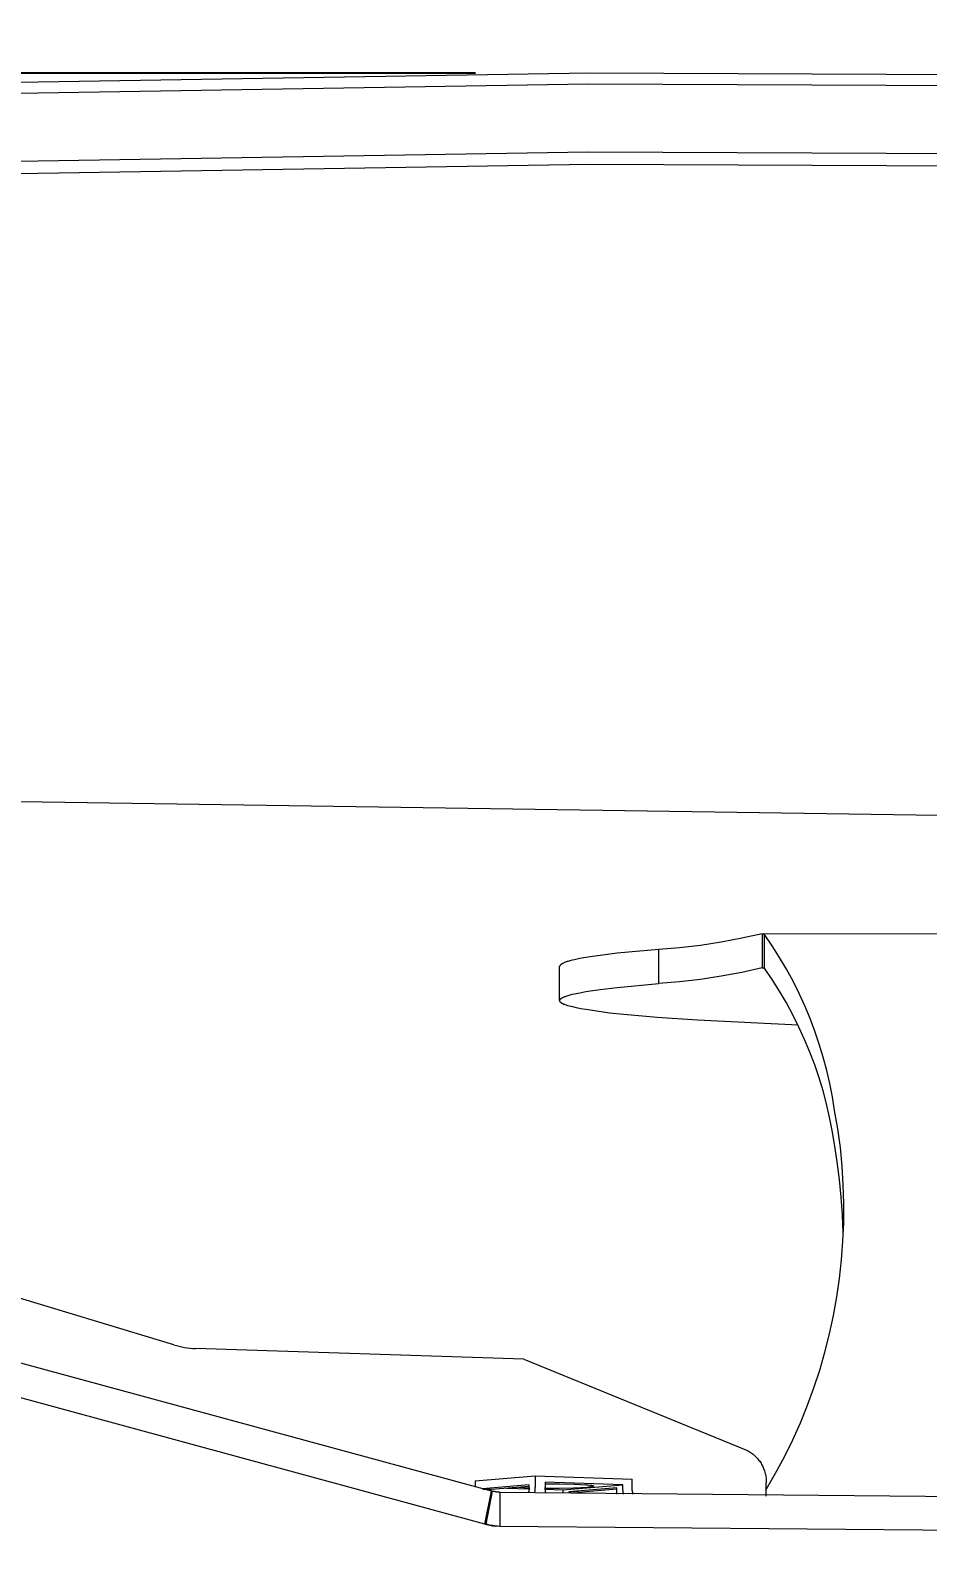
# Model space of a CAD drawing. Header units: millimetres. Extents: x 492 to 7139, y 278 to 5201.
# Drawn here: x 1459.7 to 1538.3, y 4901.3 to 5035.9 of the extents above; entities that cross this region are included whole.
import ezdxf

# ---------------------------------------------------------------- set-up
doc = ezdxf.new("R2010")
doc.units = ezdxf.units.MM
doc.layers.add('ZANO_R', color=7, linetype='Continuous', lineweight=0)
doc.layers.add('ZANO_W', color=1, linetype='Continuous', lineweight=0)
doc.styles.get("Standard").update_dxf_attribs({"font": 'arial.ttf'})
doc.dimstyles.new('pl i ang', dxfattribs={"dimtxt": 50, "dimasz": 50, "dimexe": 1.25, "dimexo": 0.625, "dimgap": 10, "dimtad": 1, "dimtoh": 1, "dimtxsty": 'Standard', "dimcen": 2.5, "dimclrd": 1, "dimclre": 1, "dimclrt": 1, "dimadec": 0, "dimazin": 0, "dimtfac": 1, "dimtmove": 0, "dimatfit": 3, "dimfxl": 1, "dimarcsym": 1})

# ---------------------------------------------------------------- blocks, each defined once
blk = doc.blocks.new('*D388')
at = {"layer": 'ZANO_W', "color": 1, "lineweight": -2}
for p, q in [((1498.7, 5032.17), (538.56, 5032.17)), ((548.56, 4992.17), (548.56, 2405.63)), ((1493.86, 2365.63), (538.56, 2365.63))]:
    blk.add_line(p, q, dxfattribs=at)
at = {"layer": 'ZANO_W', "color": 1}
for points in [[(555.23, 4992.17), (541.9, 4992.17), (548.56, 5032.17)], [(541.9, 2405.63), (555.23, 2405.63), (548.56, 2365.63)]]:
    blk.add_solid(points, dxfattribs=at)
at = {"layer": 'ZANO_W', "color": 1, "insert": (518.14, 3698.9), "char_height": 40, "attachment_point": 5, "rotation": 90}
blk.add_mtext('2667', dxfattribs=at)
blk = doc.blocks.new('*D400')
at = {"layer": 'ZANO_W', "color": 1, "lineweight": -2}
for p, q in [((1022.57, 5006.72), (1022.57, 5153.88)), ((2122.57, 5006.75), (2122.57, 5153.88)), ((1062.57, 5143.88), (2082.57, 5143.88))]:
    blk.add_line(p, q, dxfattribs=at)
at = {"layer": 'ZANO_W', "color": 1}
for points in [[(1062.57, 5150.55), (1062.57, 5137.22), (1022.57, 5143.88)], [(2082.57, 5137.22), (2082.57, 5150.55), (2122.57, 5143.88)]]:
    blk.add_solid(points, dxfattribs=at)
at = {"layer": 'ZANO_W', "color": 1, "insert": (1572.57, 5174.31), "char_height": 40, "attachment_point": 5}
blk.add_mtext('1100', dxfattribs=at)

msp = doc.modelspace()

# ---------------------------------------------------------------- linework, layer by layer
at = {"layer": 'ZANO_R'}
for p, q in [((1312, 5027.99), (1508.59, 5031.23)), ((1508.7, 5032.17), (1312.48, 5028.94)), ((1508.59, 5031.23), (1730.81, 5030.21)), ((1730.53, 5031.15), (1508.7, 5032.17)), ((1508.59, 5025.24), (1312, 5022)), ((1730.81, 5024.21), (1508.59, 5025.24)), ((1312.48, 5020.95), (1508.7, 5024.18)), ((1508.7, 5024.18), (1730.53, 5023.16)), ((1472.23, 4920.55), (1245.25, 4989.42)), ((1542.87, 4966.96), (1307.66, 4970.48)), ((1520.26, 4955.9), (1518.44, 4955.62)), ((1522.08, 4956.24), (1520.26, 4955.9)), ((1523.87, 4956.64), (1522.08, 4956.24)), ((1523.87, 4956.64), (1524.07, 4956.56)), ((1523.87, 4956.64), (1523.87, 4953.65)), ((1523.95, 4956.65), (1558.83, 4956.6)), ((1524.05, 4953.61), (1524.07, 4956.56)), ((1524.75, 4955.57), (1524.07, 4956.56)), ((1508.39, 4954.55), (1507.85, 4954.46)), ((1508.98, 4954.65), (1508.39, 4954.55)), ((1509.64, 4954.74), (1508.98, 4954.65)), ((1511.14, 4954.92), (1509.64, 4954.74)), ((1514.78, 4955.25), (1511.14, 4954.92)), ((1516.61, 4955.4), (1514.78, 4955.25)), ((1514.78, 4952.26), (1514.78, 4955.25)), ((1518.44, 4955.62), (1516.61, 4955.4)), ((1525.39, 4954.56), (1524.75, 4955.57)), ((1526, 4953.53), (1525.39, 4954.56)), ((1506.1, 4953.79), (1506.09, 4953.78)), ((1506.09, 4953.78), (1506.09, 4953.77)), ((1506.09, 4953.77), (1506.09, 4953.77)), ((1506.09, 4953.77), (1506.09, 4953.76)), ((1506.09, 4950.79), (1506.09, 4953.76)), ((1506.11, 4953.82), (1506.1, 4953.82)), ((1506.1, 4953.82), (1506.1, 4953.81)), ((1506.1, 4953.81), (1506.1, 4953.8)), ((1506.1, 4953.8), (1506.1, 4953.8)), ((1506.1, 4953.8), (1506.1, 4953.79)), ((1506.1, 4953.79), (1506.1, 4953.79)), ((1506.12, 4953.84), (1506.11, 4953.84)), ((1506.11, 4953.84), (1506.11, 4953.83)), ((1506.11, 4953.83), (1506.11, 4953.82)), ((1506.13, 4953.86), (1506.12, 4953.86)), ((1506.12, 4953.86), (1506.12, 4953.85)), ((1506.12, 4953.85), (1506.12, 4953.84)), ((1506.14, 4953.87), (1506.13, 4953.87)), ((1506.13, 4953.87), (1506.13, 4953.86)), ((1506.15, 4953.89), (1506.14, 4953.88)), ((1506.14, 4953.88), (1506.14, 4953.87)), ((1506.16, 4953.9), (1506.15, 4953.89)), ((1506.15, 4953.89), (1506.15, 4953.89)), ((1506.17, 4953.91), (1506.16, 4953.9)), ((1506.18, 4953.92), (1506.17, 4953.91)), ((1506.17, 4953.91), (1506.17, 4953.91)), ((1506.19, 4953.92), (1506.18, 4953.92)), ((1506.2, 4953.94), (1506.19, 4953.93)), ((1506.19, 4953.93), (1506.19, 4953.92)), ((1506.22, 4953.95), (1506.2, 4953.94)), ((1506.24, 4953.96), (1506.22, 4953.95)), ((1506.26, 4953.98), (1506.24, 4953.96)), ((1506.27, 4953.99), (1506.26, 4953.98)), ((1506.3, 4954), (1506.27, 4953.99)), ((1506.32, 4954.01), (1506.3, 4954)), ((1506.34, 4954.03), (1506.32, 4954.01)), ((1506.37, 4954.04), (1506.34, 4954.03)), ((1506.42, 4954.06), (1506.37, 4954.04)), ((1506.47, 4954.09), (1506.42, 4954.06)), ((1506.53, 4954.11), (1506.47, 4954.09)), ((1506.6, 4954.14), (1506.53, 4954.11)), ((1506.67, 4954.16), (1506.6, 4954.14)), ((1506.74, 4954.19), (1506.67, 4954.16)), ((1506.82, 4954.21), (1506.74, 4954.19)), ((1506.99, 4954.26), (1506.82, 4954.21)), ((1507.18, 4954.31), (1506.99, 4954.26)), ((1507.39, 4954.36), (1507.18, 4954.31)), ((1507.85, 4954.46), (1507.39, 4954.36)), ((1522.08, 4953.24), (1520.26, 4952.9)), ((1523.87, 4953.65), (1522.08, 4953.24)), ((1523.87, 4953.65), (1523.88, 4953.65)), ((1523.88, 4953.65), (1523.89, 4953.65)), ((1523.89, 4953.65), (1523.9, 4953.65)), ((1523.9, 4953.65), (1523.9, 4953.65)), ((1523.9, 4953.65), (1523.91, 4953.65)), ((1523.91, 4953.65), (1523.92, 4953.65)), ((1523.92, 4953.65), (1523.93, 4953.65)), ((1523.93, 4953.65), (1523.94, 4953.65)), ((1523.94, 4953.65), (1523.94, 4953.65)), ((1523.94, 4953.65), (1523.95, 4953.65)), ((1523.95, 4953.65), (1523.96, 4953.65)), ((1523.96, 4953.65), (1523.97, 4953.65)), ((1523.97, 4953.65), (1523.98, 4953.64)), ((1523.98, 4953.64), (1523.98, 4953.64)), ((1523.98, 4953.64), (1523.99, 4953.64)), ((1523.99, 4953.64), (1524, 4953.64)), ((1524, 4953.64), (1524.01, 4953.63)), ((1524.01, 4953.63), (1524.01, 4953.63)), ((1524.01, 4953.63), (1524.02, 4953.63)), ((1524.02, 4953.63), (1524.03, 4953.62)), ((1524.03, 4953.62), (1524.03, 4953.62)), ((1524.03, 4953.62), (1524.04, 4953.61)), ((1524.04, 4953.61), (1524.05, 4953.61)), ((1524.05, 4953.61), (1524.05, 4953.61)), ((1524.73, 4952.62), (1524.05, 4953.61)), ((1526.57, 4952.47), (1526, 4953.53)), ((1509.64, 4951.75), (1511.14, 4951.93)), ((1511.14, 4951.93), (1514.78, 4952.26)), ((1516.61, 4952.41), (1514.78, 4952.26)), ((1518.44, 4952.62), (1516.61, 4952.41)), ((1520.26, 4952.9), (1518.44, 4952.62)), ((1525.37, 4951.6), (1524.73, 4952.62)), ((1527.1, 4951.4), (1526.57, 4952.47)), ((1506.09, 4950.78), (1506.1, 4950.79)), ((1506.09, 4950.77), (1506.09, 4950.78)), ((1506.09, 4950.77), (1506.09, 4950.77)), ((1506.09, 4950.75), (1506.09, 4950.76)), ((1506.09, 4950.76), (1506.09, 4950.76)), ((1506.1, 4950.75), (1506.09, 4950.75)), ((1506.1, 4950.82), (1506.11, 4950.83)), ((1506.1, 4950.81), (1506.1, 4950.82)), ((1506.1, 4950.82), (1506.1, 4950.82)), ((1506.1, 4950.8), (1506.1, 4950.81)), ((1506.1, 4950.79), (1506.1, 4950.8)), ((1506.1, 4950.8), (1506.1, 4950.8)), ((1506.1, 4950.79), (1506.1, 4950.79)), ((1506.1, 4950.74), (1506.1, 4950.75)), ((1506.1, 4950.73), (1506.1, 4950.74)), ((1506.1, 4950.74), (1506.1, 4950.74)), ((1506.1, 4950.72), (1506.1, 4950.73)), ((1506.1, 4950.73), (1506.1, 4950.73)), ((1506.1, 4950.71), (1506.1, 4950.72)), ((1506.1, 4950.72), (1506.1, 4950.72)), ((1506.11, 4950.71), (1506.1, 4950.71)), ((1506.11, 4950.84), (1506.12, 4950.85)), ((1506.11, 4950.83), (1506.11, 4950.84)), ((1506.11, 4950.84), (1506.11, 4950.84)), ((1506.11, 4950.7), (1506.11, 4950.71)), ((1506.11, 4950.69), (1506.11, 4950.7)), ((1506.11, 4950.7), (1506.11, 4950.7)), ((1506.12, 4950.69), (1506.11, 4950.69)), ((1506.12, 4950.85), (1506.13, 4950.86)), ((1506.12, 4950.85), (1506.12, 4950.85)), ((1506.12, 4950.68), (1506.12, 4950.69)), ((1506.13, 4950.67), (1506.12, 4950.68)), ((1506.12, 4950.68), (1506.12, 4950.68)), ((1506.13, 4950.87), (1506.14, 4950.88)), ((1506.13, 4950.86), (1506.13, 4950.87)), ((1506.13, 4950.87), (1506.13, 4950.87)), ((1506.13, 4950.66), (1506.13, 4950.67)), ((1506.13, 4950.67), (1506.13, 4950.67)), ((1506.14, 4950.66), (1506.13, 4950.66)), ((1506.14, 4950.88), (1506.14, 4950.89)), ((1506.14, 4950.89), (1506.15, 4950.89)), ((1506.14, 4950.65), (1506.14, 4950.66)), ((1506.15, 4950.64), (1506.14, 4950.65)), ((1506.14, 4950.65), (1506.14, 4950.65)), ((1506.15, 4950.89), (1506.16, 4950.9)), ((1506.16, 4950.63), (1506.15, 4950.64)), ((1506.15, 4950.64), (1506.15, 4950.64)), ((1506.16, 4950.9), (1506.17, 4950.91)), ((1506.16, 4950.9), (1506.16, 4950.9)), ((1506.17, 4950.62), (1506.16, 4950.63)), ((1506.16, 4950.63), (1506.16, 4950.63)), ((1506.17, 4950.91), (1506.17, 4950.92)), ((1506.17, 4950.92), (1506.18, 4950.92)), ((1506.18, 4950.61), (1506.17, 4950.62)), ((1506.18, 4950.92), (1506.19, 4950.93)), ((1506.19, 4950.6), (1506.18, 4950.61)), ((1506.19, 4950.93), (1506.2, 4950.94)), ((1506.2, 4950.59), (1506.19, 4950.6)), ((1506.2, 4950.94), (1506.22, 4950.96)), ((1506.2, 4950.94), (1506.2, 4950.94)), ((1506.22, 4950.58), (1506.2, 4950.59)), ((1506.22, 4950.96), (1506.24, 4950.97)), ((1506.23, 4950.57), (1506.22, 4950.58)), ((1506.24, 4950.56), (1506.23, 4950.57)), ((1506.24, 4950.97), (1506.26, 4950.98)), ((1506.26, 4950.55), (1506.24, 4950.56)), ((1506.26, 4950.98), (1506.28, 4950.99)), ((1506.28, 4950.54), (1506.26, 4950.55)), ((1506.28, 4950.99), (1506.3, 4951.01)), ((1506.29, 4950.53), (1506.28, 4950.54)), ((1506.31, 4950.52), (1506.29, 4950.53)), ((1506.3, 4951.01), (1506.32, 4951.02)), ((1506.35, 4950.5), (1506.31, 4950.52)), ((1506.32, 4951.02), (1506.34, 4951.03)), ((1506.34, 4951.03), (1506.37, 4951.04)), ((1506.39, 4950.48), (1506.35, 4950.5)), ((1506.37, 4951.04), (1506.42, 4951.07)), ((1506.43, 4950.46), (1506.39, 4950.48)), ((1506.42, 4951.07), (1506.48, 4951.09)), ((1506.48, 4951.09), (1506.54, 4951.12)), ((1506.54, 4951.12), (1506.6, 4951.14)), ((1506.6, 4951.14), (1506.67, 4951.17)), ((1506.67, 4951.17), (1506.75, 4951.19)), ((1506.75, 4951.19), (1506.83, 4951.22)), ((1506.83, 4951.22), (1507, 4951.27)), ((1507, 4951.27), (1507.19, 4951.32)), ((1507.19, 4951.32), (1507.39, 4951.37)), ((1507.39, 4951.37), (1507.86, 4951.46)), ((1507.86, 4951.46), (1508.39, 4951.56)), ((1508.39, 4951.56), (1508.99, 4951.65)), ((1508.99, 4951.65), (1509.64, 4951.75)), ((1525.98, 4950.57), (1525.37, 4951.6)), ((1526.55, 4949.52), (1525.98, 4950.57)), ((1527.6, 4950.31), (1527.1, 4951.4)), ((1506.47, 4950.44), (1506.43, 4950.46)), ((1506.52, 4950.42), (1506.47, 4950.44)), ((1506.57, 4950.4), (1506.52, 4950.42)), ((1506.68, 4950.36), (1506.57, 4950.4)), ((1506.81, 4950.32), (1506.68, 4950.36)), ((1506.94, 4950.28), (1506.81, 4950.32)), ((1507.08, 4950.24), (1506.94, 4950.28)), ((1507.24, 4950.21), (1507.08, 4950.24)), ((1507.58, 4950.13), (1507.24, 4950.21)), ((1507.96, 4950.05), (1507.58, 4950.13)), ((1508.39, 4949.98), (1507.96, 4950.05)), ((1509.36, 4949.83), (1508.39, 4949.98)), ((1510.47, 4949.68), (1509.36, 4949.83)), ((1511.73, 4949.55), (1510.47, 4949.68)), ((1514.64, 4949.29), (1511.73, 4949.55)), ((1518.19, 4949.04), (1514.64, 4949.29)), ((1527.08, 4948.45), (1526.55, 4949.52)), ((1528.06, 4949.21), (1527.6, 4950.31)), ((1528.49, 4948.09), (1528.06, 4949.21)), ((1527.02, 4948.61), (1518.19, 4949.04)), ((1527.58, 4947.36), (1527.08, 4948.45)), ((1528.87, 4946.95), (1528.49, 4948.09)), ((1528.04, 4946.25), (1527.58, 4947.36)), ((1529.22, 4945.81), (1528.87, 4946.95)), ((1528.47, 4945.13), (1528.04, 4946.25)), ((1528.85, 4944), (1528.47, 4945.13)), ((1529.53, 4944.65), (1529.22, 4945.81)), ((1529.2, 4942.85), (1528.85, 4944)), ((1529.8, 4943.49), (1529.53, 4944.65)), ((1529.51, 4941.7), (1529.2, 4942.85)), ((1530.03, 4942.31), (1529.8, 4943.49)), ((1529.78, 4940.53), (1529.51, 4941.7)), ((1530.22, 4941.13), (1530.03, 4942.31)), ((1530.5, 4939.51), (1530.22, 4941.13)), ((1530.01, 4939.36), (1529.78, 4940.53)), ((1500.1, 4907.71), (1385.83, 4938.82)), ((1530.2, 4938.17), (1530.01, 4939.36)), ((1530.72, 4937.87), (1530.5, 4939.51)), ((1530.45, 4936.63), (1530.2, 4938.17)), ((1530.88, 4936.24), (1530.72, 4937.87)), ((1499.53, 4904.81), (1385.25, 4935.91)), ((1530.64, 4935.08), (1530.45, 4936.63)), ((1530.98, 4934.6), (1530.88, 4936.24)), ((1530.8, 4933.52), (1530.64, 4935.08)), ((1531.03, 4932.95), (1530.98, 4934.6)), ((1530.9, 4931.96), (1530.8, 4933.52)), ((1530.96, 4930.4), (1530.9, 4931.96)), ((1531.02, 4931.31), (1531.03, 4932.95)), ((1530.95, 4929.66), (1531.02, 4931.31)), ((1530.83, 4928.02), (1530.95, 4929.66)), ((1530.65, 4926.38), (1530.83, 4928.02)), ((1530.41, 4924.76), (1530.65, 4926.38)), ((1530.12, 4923.14), (1530.41, 4924.76)), ((1529.77, 4921.53), (1530.12, 4923.14)), ((1529.37, 4919.93), (1529.77, 4921.53)), ((1472.23, 4920.55), (1472.46, 4920.49)), ((1472.46, 4920.49), (1472.7, 4920.43)), ((1472.7, 4920.43), (1472.94, 4920.38)), ((1472.94, 4920.38), (1473.18, 4920.33)), ((1473.18, 4920.33), (1473.42, 4920.3)), ((1473.42, 4920.3), (1473.66, 4920.27)), ((1473.66, 4920.27), (1473.9, 4920.25)), ((1473.9, 4920.25), (1474.14, 4920.24)), ((1502.95, 4919.3), (1474.14, 4920.24)), ((1528.91, 4918.35), (1529.37, 4919.93)), ((1502.95, 4919.3), (1522.44, 4911.35)), ((1528.4, 4916.79), (1528.91, 4918.35)), ((1527.83, 4915.25), (1528.4, 4916.79)), ((1527.21, 4913.72), (1527.83, 4915.25)), ((1526.54, 4912.22), (1527.21, 4913.72)), ((1525.81, 4910.74), (1526.54, 4912.22)), ((1522.44, 4911.35), (1522.53, 4911.3)), ((1522.53, 4911.3), (1522.63, 4911.25)), ((1522.63, 4911.25), (1522.72, 4911.2)), ((1522.72, 4911.2), (1522.81, 4911.14)), ((1522.81, 4911.14), (1522.89, 4911.08)), ((1522.89, 4911.08), (1522.98, 4911.02)), ((1522.98, 4911.02), (1523.06, 4910.96)), ((1523.06, 4910.96), (1523.15, 4910.89)), ((1523.15, 4910.89), (1523.22, 4910.82)), ((1523.22, 4910.82), (1523.3, 4910.74)), ((1523.3, 4910.74), (1523.37, 4910.67)), ((1523.37, 4910.67), (1523.45, 4910.59)), ((1523.45, 4910.59), (1523.51, 4910.51)), ((1523.51, 4910.51), (1523.58, 4910.42)), ((1523.58, 4910.42), (1523.64, 4910.34)), ((1523.64, 4910.34), (1523.7, 4910.25)), ((1523.7, 4910.25), (1523.76, 4910.16)), ((1523.76, 4910.16), (1523.81, 4910.07)), ((1525.04, 4909.29), (1525.81, 4910.74)), ((1498.69, 4908.61), (1503.95, 4909.06)), ((1503.95, 4909.06), (1503.95, 4908.06)), ((1503.95, 4909.06), (1512.45, 4908.78)), ((1512.45, 4907.78), (1512.45, 4908.78)), ((1523.81, 4910.07), (1523.86, 4909.98)), ((1523.86, 4909.98), (1523.91, 4909.88)), ((1523.91, 4909.88), (1523.95, 4909.78)), ((1523.95, 4909.78), (1523.99, 4909.69)), ((1523.99, 4909.69), (1524.03, 4909.59)), ((1524.03, 4909.59), (1524.07, 4909.49)), ((1524.07, 4909.49), (1524.1, 4909.38)), ((1524.1, 4909.38), (1524.12, 4909.28)), ((1524.12, 4909.28), (1524.15, 4909.18)), ((1524.15, 4909.18), (1524.17, 4909.07)), ((1524.17, 4909.07), (1524.18, 4908.97)), ((1524.18, 4908.97), (1524.2, 4908.86)), ((1524.2, 4908.86), (1524.21, 4908.76)), ((1524.21, 4907.87), (1525.04, 4909.29)), ((1524.21, 4908.76), (1524.21, 4908.65)), ((1498.69, 4908.61), (1498.69, 4908.08)), ((1503.42, 4908.26), (1499.31, 4907.92)), ((1499.36, 4907.9), (1500.08, 4907.88)), ((1499.53, 4904.81), (1500.1, 4907.71)), ((1499.64, 4904.82), (1500.21, 4907.72)), ((1500.08, 4907.88), (1503.42, 4908.16)), ((1500.08, 4907.72), (1500.08, 4907.88)), ((1500.2, 4907.69), (1500.1, 4907.71)), ((1500.28, 4907.7), (1500.21, 4907.72)), ((1500.36, 4907.68), (1500.28, 4907.7)), ((1500.44, 4907.67), (1500.36, 4907.68)), ((1500.51, 4907.65), (1500.44, 4907.67)), ((1500.59, 4907.64), (1500.51, 4907.65)), ((1500.67, 4907.64), (1500.59, 4907.64)), ((1500.75, 4907.63), (1500.67, 4907.64)), ((1500.83, 4907.63), (1500.75, 4907.63)), ((1500.83, 4907.63), (1575.41, 4906.92)), ((1500.83, 4907.63), (1500.83, 4904.63)), ((1501.42, 4907.99), (1503.42, 4907.93)), ((1502.47, 4908.08), (1502.94, 4908.04)), ((1502.94, 4908.04), (1503.42, 4908.02)), ((1503.35, 4907.62), (1503.34, 4907.58)), ((1503.36, 4907.65), (1503.35, 4907.62)), ((1503.38, 4907.69), (1503.36, 4907.65)), ((1503.39, 4907.72), (1503.38, 4907.69)), ((1503.4, 4907.79), (1503.39, 4907.76)), ((1503.39, 4907.76), (1503.39, 4907.72)), ((1503.41, 4907.83), (1503.4, 4907.79)), ((1503.42, 4907.9), (1503.41, 4907.87)), ((1503.41, 4907.87), (1503.41, 4907.83)), ((1503.42, 4908.01), (1503.42, 4908.26)), ((1503.42, 4908.01), (1503.42, 4907.98)), ((1503.42, 4907.98), (1503.42, 4907.94)), ((1503.42, 4907.94), (1503.42, 4907.9)), ((1503.91, 4907.57), (1503.92, 4907.65)), ((1503.92, 4907.65), (1503.93, 4907.73)), ((1503.93, 4907.73), (1503.94, 4907.81)), ((1503.94, 4907.9), (1503.95, 4907.98)), ((1503.94, 4907.81), (1503.94, 4907.9)), ((1503.95, 4907.98), (1503.95, 4908.06)), ((1511.62, 4908.28), (1504.82, 4908.5)), ((1504.82, 4908.5), (1504.82, 4908.03)), ((1504.82, 4908.35), (1506.11, 4908.35)), ((1504.82, 4907.98), (1504.82, 4908.03)), ((1504.82, 4907.99), (1506.06, 4907.98)), ((1504.82, 4907.92), (1504.82, 4907.98)), ((1504.82, 4907.87), (1504.82, 4907.92)), ((1504.82, 4907.88), (1506.36, 4907.83)), ((1504.83, 4907.82), (1504.82, 4907.87)), ((1504.84, 4907.77), (1504.83, 4907.82)), ((1504.84, 4907.71), (1504.84, 4907.77)), ((1504.85, 4907.66), (1504.84, 4907.71)), ((1504.87, 4907.61), (1504.85, 4907.66)), ((1504.88, 4907.56), (1504.87, 4907.61)), ((1506.06, 4907.98), (1507.31, 4908.01)), ((1506.11, 4908.35), (1507.41, 4908.32)), ((1506.36, 4907.83), (1511.62, 4908.28)), ((1506.36, 4907.83), (1506.36, 4907.53)), ((1511.1, 4908.02), (1506.89, 4907.66)), ((1506.89, 4907.66), (1506.89, 4907.53)), ((1507.72, 4907.63), (1506.89, 4907.66)), ((1507.31, 4908.01), (1508.55, 4908.07)), ((1507.41, 4908.32), (1507.92, 4908.3)), ((1507.72, 4907.63), (1511.1, 4907.92)), ((1507.72, 4907.51), (1507.72, 4907.63)), ((1507.92, 4908.3), (1508.38, 4908.28)), ((1508.38, 4908.28), (1508.57, 4908.26)), ((1508.7, 4908.08), (1508.55, 4908.07)), ((1508.57, 4908.26), (1508.74, 4908.24)), ((1508.83, 4908.1), (1508.7, 4908.08)), ((1508.74, 4908.24), (1508.81, 4908.24)), ((1508.81, 4908.24), (1508.88, 4908.23)), ((1508.89, 4908.11), (1508.83, 4908.1)), ((1508.88, 4908.23), (1508.93, 4908.22)), ((1508.94, 4908.12), (1508.89, 4908.11)), ((1508.93, 4908.22), (1508.96, 4908.21)), ((1508.96, 4908.12), (1508.94, 4908.12)), ((1508.96, 4908.21), (1508.98, 4908.21)), ((1508.98, 4908.13), (1508.96, 4908.12)), ((1508.98, 4908.21), (1509, 4908.2)), ((1509, 4908.13), (1508.98, 4908.13)), ((1509, 4908.2), (1509.02, 4908.2)), ((1509.02, 4908.13), (1509, 4908.13)), ((1509.02, 4908.2), (1509.02, 4908.2)), ((1509.02, 4908.2), (1509.03, 4908.19)), ((1509.03, 4908.14), (1509.02, 4908.13)), ((1509.03, 4908.19), (1509.04, 4908.19)), ((1509.04, 4908.14), (1509.03, 4908.14)), ((1509.03, 4908.14), (1509.03, 4908.14)), ((1509.04, 4908.19), (1509.04, 4908.19)), ((1509.04, 4908.19), (1509.05, 4908.19)), ((1509.05, 4908.14), (1509.04, 4908.14)), ((1509.04, 4908.14), (1509.04, 4908.14)), ((1509.05, 4908.19), (1509.05, 4908.19)), ((1509.05, 4908.19), (1509.05, 4908.19)), ((1509.05, 4908.19), (1509.05, 4908.18)), ((1509.05, 4908.18), (1509.06, 4908.18)), ((1509.06, 4908.15), (1509.05, 4908.15)), ((1509.05, 4908.15), (1509.05, 4908.15)), ((1509.05, 4908.15), (1509.05, 4908.15)), ((1509.05, 4908.15), (1509.05, 4908.14)), ((1509.06, 4908.18), (1509.06, 4908.18)), ((1509.06, 4908.18), (1509.06, 4908.18)), ((1509.06, 4908.18), (1509.06, 4908.18)), ((1509.06, 4908.18), (1509.06, 4908.18)), ((1509.06, 4908.18), (1509.07, 4908.18)), ((1509.07, 4908.15), (1509.06, 4908.15)), ((1509.06, 4908.15), (1509.06, 4908.15)), ((1509.06, 4908.15), (1509.06, 4908.15)), ((1509.06, 4908.15), (1509.06, 4908.15)), ((1509.06, 4908.15), (1509.06, 4908.15)), ((1509.07, 4908.18), (1509.07, 4908.18)), ((1509.07, 4908.18), (1509.07, 4908.18)), ((1509.07, 4908.18), (1509.07, 4908.17)), ((1509.07, 4908.17), (1509.07, 4908.17)), ((1509.07, 4908.17), (1509.07, 4908.17)), ((1509.07, 4908.17), (1509.07, 4908.17)), ((1509.07, 4908.17), (1509.07, 4908.17)), ((1509.07, 4908.17), (1509.07, 4908.17)), ((1509.07, 4908.17), (1509.07, 4908.17)), ((1509.07, 4908.17), (1509.07, 4908.17)), ((1509.07, 4908.17), (1509.07, 4908.16)), ((1509.07, 4908.16), (1509.07, 4908.16)), ((1509.07, 4908.16), (1509.07, 4908.16)), ((1509.07, 4908.16), (1509.07, 4908.16)), ((1509.07, 4908.16), (1509.07, 4908.16)), ((1509.07, 4908.16), (1509.07, 4908.16)), ((1509.07, 4908.16), (1509.07, 4908.16)), ((1509.07, 4908.16), (1509.07, 4908.16)), ((1509.07, 4908.16), (1509.07, 4908.16)), ((1509.07, 4908.16), (1509.07, 4908.15)), ((1511.1, 4907.46), (1511.1, 4908.02)), ((1511.62, 4907.81), (1511.62, 4908.28)), ((1511.62, 4907.81), (1511.62, 4907.75)), ((1511.62, 4907.75), (1511.62, 4907.69)), ((1511.62, 4907.69), (1511.63, 4907.63)), ((1511.63, 4907.63), (1511.64, 4907.57)), ((1511.64, 4907.57), (1511.65, 4907.51)), ((1511.65, 4907.51), (1511.66, 4907.45)), ((1512.45, 4907.78), (1512.45, 4907.76)), ((1512.45, 4907.76), (1512.46, 4907.73)), ((1512.46, 4907.73), (1512.46, 4907.71)), ((1512.46, 4907.71), (1512.46, 4907.68)), ((1512.46, 4907.68), (1512.47, 4907.65)), ((1512.47, 4907.65), (1512.47, 4907.63)), ((1512.47, 4907.63), (1512.48, 4907.6)), ((1512.48, 4907.6), (1512.48, 4907.58)), ((1512.48, 4907.58), (1512.49, 4907.56)), ((1512.49, 4907.56), (1512.5, 4907.53)), ((1512.5, 4907.53), (1512.51, 4907.51)), ((1512.51, 4907.51), (1512.52, 4907.48)), ((1512.52, 4907.48), (1512.53, 4907.46)), ((1512.53, 4907.46), (1512.54, 4907.44)), ((1524.21, 4908.65), (1524.21, 4908.55)), ((1524.21, 4908.55), (1524.21, 4908.44)), ((1524.21, 4907.28), (1524.21, 4908.44)), ((1499.69, 4904.77), (1499.53, 4904.81)), ((1499.78, 4904.78), (1499.64, 4904.82)), ((1499.85, 4904.74), (1499.69, 4904.77)), ((1499.93, 4904.74), (1499.78, 4904.78)), ((1500.01, 4904.71), (1499.85, 4904.74)), ((1499.93, 4904.74), (1500.07, 4904.71)), ((1500.08, 4904.71), (1499.93, 4904.74)), ((1500.17, 4904.68), (1500.01, 4904.71)), ((1500.07, 4904.71), (1500.21, 4904.68)), ((1500.22, 4904.69), (1500.08, 4904.71)), ((1500.33, 4904.66), (1500.17, 4904.68)), ((1500.21, 4904.68), (1500.35, 4904.66)), ((1500.37, 4904.67), (1500.22, 4904.69)), ((1500.49, 4904.65), (1500.33, 4904.66)), ((1500.35, 4904.66), (1500.49, 4904.65)), ((1500.52, 4904.65), (1500.37, 4904.67)), ((1500.67, 4904.64), (1500.52, 4904.65)), ((1500.83, 4904.63), (1500.67, 4904.64)), ((1575.41, 4903.93), (1500.83, 4904.63))]:
    msp.add_line(p, q, dxfattribs=at)

# ---------------------------------------------------------------- dimensions: what is measured, and where the dimension line sits
at = {"layer": 'ZANO_W'}
dim = msp.add_linear_dim(base=(2122.57, 5143.88), p1=(1022.57, 4996.72), p2=(2122.57, 4996.75), dimstyle='pl i ang', override={"dimtxt": 40, "dimasz": 40, "dimexe": 10, "dimexo": 10, "dimtoh": 0, "dimdec": 0, "dimtdec": 0, "dimtmove": 1}, dxfattribs=at)
dim.commit()
dim.dimension.update_dxf_attribs({"geometry": '*D400', "text_midpoint": (1572.57, 5174.31)})
dim = msp.add_linear_dim(base=(548.56, 2365.63), p1=(1508.7, 5032.17), p2=(1503.86, 2365.63), angle=90, dimstyle='pl i ang', override={"dimtxt": 40, "dimasz": 40, "dimexe": 10, "dimexo": 10, "dimtoh": 0, "dimdec": 0, "dimtdec": 0, "dimtmove": 1}, dxfattribs=at)
dim.commit()
dim.dimension.update_dxf_attribs({"geometry": '*D388', "text_midpoint": (518.14, 3698.9)})

doc.saveas('drawing.dxf')
